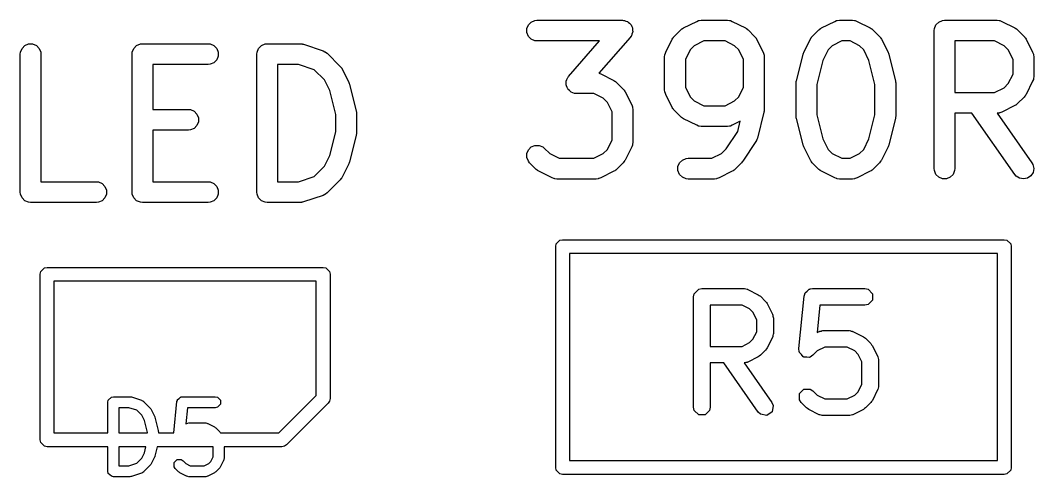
# Model space of a CAD drawing. Extents: x 4.54 to 6.67, y -4.68 to -3.32.
# Drawn here: x 4.5433 to 4.8324, y -4.1341 to -4.0039 of the extents above; entities that cross this region are included whole.
import ezdxf

# ---------------------------------------------------------------- set-up
doc = ezdxf.new("R2010")
doc.units = 0
doc.header["$MEASUREMENT"] = 0
doc.layers.add('BLACK', color=7, linetype='CONTINUOUS')

msp = doc.modelspace()

# ---------------------------------------------------------------- linework, layer by layer
at = {"layer": 'BLACK', "linetype": 'CONTINUOUS'}
for p, q in [((4.68782, -4.00631), (4.68826, -4.00524)), ((4.68782, -4.00746), (4.68782, -4.00631)), ((4.68826, -4.00524), (4.68908, -4.00443)), ((4.68908, -4.00443), (4.69014, -4.00399)), ((4.69014, -4.00399), (4.69072, -4.00393)), ((4.69072, -4.00393), (4.71509, -4.00393)), ((4.71509, -4.00393), (4.7154, -4.00396)), ((4.7154, -4.00396), (4.71547, -4.00395)), ((4.71547, -4.00395), (4.71553, -4.00397)), ((4.71553, -4.00397), (4.71567, -4.00399)), ((4.71567, -4.00399), (4.71611, -4.00417)), ((4.71611, -4.00417), (4.71657, -4.00432)), ((4.71657, -4.00432), (4.71664, -4.00439)), ((4.71664, -4.00439), (4.71673, -4.00443)), ((4.71673, -4.00443), (4.71707, -4.00477)), ((4.71707, -4.00477), (4.71743, -4.00508)), ((4.71743, -4.00508), (4.71748, -4.00517)), ((4.71748, -4.00517), (4.71755, -4.00524)), ((4.71755, -4.00524), (4.71773, -4.00569)), ((4.71773, -4.00569), (4.71794, -4.00612)), ((4.71794, -4.00612), (4.71795, -4.00621)), ((4.71795, -4.00621), (4.71799, -4.00631)), ((4.71799, -4.00631), (4.71799, -4.00679)), ((4.73203, -4.00642), (4.73212, -4.00637)), ((4.73212, -4.00637), (4.7322, -4.0063)), ((4.7322, -4.0063), (4.73227, -4.00627)), ((4.73227, -4.00627), (4.73252, -4.00612)), ((4.73252, -4.00612), (4.73627, -4.00424)), ((4.73627, -4.00424), (4.73681, -4.00403)), ((4.73681, -4.00403), (4.73691, -4.00403)), ((4.73691, -4.00403), (4.73701, -4.00399)), ((4.73701, -4.00399), (4.73759, -4.00393)), ((4.73759, -4.00393), (4.74509, -4.00393)), ((4.74509, -4.00393), (4.74566, -4.00399)), ((4.74566, -4.00399), (4.74576, -4.00403)), ((4.74576, -4.00403), (4.74587, -4.00403)), ((4.74587, -4.00403), (4.74641, -4.00424)), ((4.74641, -4.00424), (4.75016, -4.00612)), ((4.75016, -4.00612), (4.75041, -4.00627)), ((4.75041, -4.00627), (4.75048, -4.0063)), ((4.75048, -4.0063), (4.75056, -4.00637)), ((4.75056, -4.00637), (4.75065, -4.00642)), ((4.7714, -4.00642), (4.77149, -4.00637)), ((4.77149, -4.00637), (4.77157, -4.0063)), ((4.77157, -4.0063), (4.77164, -4.00627)), ((4.77164, -4.00627), (4.77189, -4.00612)), ((4.77189, -4.00612), (4.77564, -4.00424)), ((4.77564, -4.00424), (4.77618, -4.00403)), ((4.77618, -4.00403), (4.77629, -4.00403)), ((4.77629, -4.00403), (4.77638, -4.00399)), ((4.77638, -4.00399), (4.77696, -4.00393)), ((4.77696, -4.00393), (4.78071, -4.00393)), ((4.78071, -4.00393), (4.78128, -4.00399)), ((4.78128, -4.00399), (4.78138, -4.00403)), ((4.78138, -4.00403), (4.78149, -4.00403)), ((4.78149, -4.00403), (4.78203, -4.00424)), ((4.78203, -4.00424), (4.78578, -4.00612)), ((4.78578, -4.00612), (4.78603, -4.00627)), ((4.78603, -4.00627), (4.7861, -4.0063)), ((4.7861, -4.0063), (4.78618, -4.00637)), ((4.78618, -4.00637), (4.78627, -4.00642)), ((4.804, -4.00688), (4.80406, -4.00631)), ((4.80406, -4.00631), (4.8045, -4.00524)), ((4.8045, -4.00524), (4.80531, -4.00443)), ((4.80531, -4.00443), (4.80638, -4.00399)), ((4.80638, -4.00399), (4.80696, -4.00393)), ((4.80696, -4.00393), (4.82195, -4.00393)), ((4.82195, -4.00393), (4.82253, -4.00399)), ((4.82253, -4.00399), (4.82263, -4.00403)), ((4.82263, -4.00403), (4.82273, -4.00403)), ((4.82273, -4.00403), (4.82327, -4.00424)), ((4.82327, -4.00424), (4.82702, -4.00612)), ((4.82702, -4.00612), (4.82727, -4.00627)), ((4.82727, -4.00627), (4.82734, -4.0063)), ((4.82734, -4.0063), (4.82742, -4.00637)), ((4.82742, -4.00637), (4.82751, -4.00642)), ((4.68826, -4.00852), (4.68782, -4.00746)), ((4.68908, -4.00934), (4.68826, -4.00852)), ((4.71731, -4.00883), (4.70838, -4.01904)), ((4.71749, -4.00858), (4.71731, -4.00883)), ((4.71755, -4.00852), (4.71749, -4.00858)), ((4.71757, -4.00847), (4.71755, -4.00852)), ((4.71765, -4.00836), (4.71757, -4.00847)), ((4.7178, -4.0079), (4.71765, -4.00836)), ((4.71799, -4.00746), (4.7178, -4.0079)), ((4.71799, -4.00679), (4.71802, -4.00726)), ((4.71802, -4.00726), (4.71799, -4.00736)), ((4.71799, -4.00736), (4.71799, -4.00746)), ((4.72932, -4.00931), (4.72948, -4.00906)), ((4.72948, -4.00906), (4.72951, -4.00899)), ((4.72951, -4.00899), (4.72958, -4.00891)), ((4.72958, -4.00891), (4.72963, -4.00882)), ((4.72963, -4.00882), (4.72969, -4.00877)), ((4.72969, -4.00877), (4.72988, -4.00854)), ((4.72988, -4.00854), (4.73175, -4.00667)), ((4.73175, -4.00667), (4.73198, -4.00648)), ((4.73198, -4.00648), (4.73203, -4.00642)), ((4.75065, -4.00642), (4.7507, -4.00648)), ((4.7507, -4.00648), (4.75093, -4.00667)), ((4.75093, -4.00667), (4.7528, -4.00854)), ((4.7528, -4.00854), (4.75299, -4.00877)), ((4.75299, -4.00877), (4.75305, -4.00882)), ((4.75305, -4.00882), (4.7531, -4.00891)), ((4.7531, -4.00891), (4.75317, -4.00899)), ((4.75317, -4.00899), (4.7532, -4.00906)), ((4.7532, -4.00906), (4.75335, -4.00931)), ((4.76869, -4.00931), (4.76885, -4.00906)), ((4.76885, -4.00906), (4.76888, -4.00899)), ((4.76888, -4.00899), (4.76895, -4.00891)), ((4.76895, -4.00891), (4.769, -4.00882)), ((4.769, -4.00882), (4.76906, -4.00877)), ((4.76906, -4.00877), (4.76925, -4.00854)), ((4.76925, -4.00854), (4.77112, -4.00667)), ((4.77112, -4.00667), (4.77135, -4.00648)), ((4.77135, -4.00648), (4.7714, -4.00642)), ((4.78627, -4.00642), (4.78632, -4.00648)), ((4.78632, -4.00648), (4.78655, -4.00667)), ((4.78655, -4.00667), (4.78842, -4.00854)), ((4.78842, -4.00854), (4.78861, -4.00877)), ((4.78861, -4.00877), (4.78867, -4.00882)), ((4.78867, -4.00882), (4.78872, -4.00891)), ((4.78872, -4.00891), (4.78879, -4.00899)), ((4.78879, -4.00899), (4.78882, -4.00906)), ((4.78882, -4.00906), (4.78897, -4.00931)), ((4.804, -4.04625), (4.804, -4.00688)), ((4.82751, -4.00642), (4.82756, -4.00648)), ((4.82756, -4.00648), (4.82779, -4.00667)), ((4.82779, -4.00667), (4.82967, -4.00854)), ((4.82967, -4.00854), (4.82985, -4.00877)), ((4.82985, -4.00877), (4.82991, -4.00882)), ((4.82991, -4.00882), (4.82997, -4.00891)), ((4.82997, -4.00891), (4.83003, -4.00899)), ((4.83003, -4.00899), (4.83006, -4.00906)), ((4.83006, -4.00906), (4.83022, -4.00931)), ((4.5434, -4.013), (4.54384, -4.01194)), ((4.54384, -4.01194), (4.54466, -4.01112)), ((4.54466, -4.01112), (4.54572, -4.01068)), ((4.54572, -4.01068), (4.54687, -4.01068)), ((4.54687, -4.01068), (4.54794, -4.01112)), ((4.54794, -4.01112), (4.54875, -4.01194)), ((4.54875, -4.01194), (4.54919, -4.013)), ((4.57527, -4.013), (4.57571, -4.01194)), ((4.57571, -4.01194), (4.57653, -4.01112)), ((4.57653, -4.01112), (4.57759, -4.01068)), ((4.57759, -4.01068), (4.57817, -4.01062)), ((4.57817, -4.01062), (4.59692, -4.01062)), ((4.59692, -4.01062), (4.59749, -4.01068)), ((4.59749, -4.01068), (4.59856, -4.01112)), ((4.59856, -4.01112), (4.59937, -4.01194)), ((4.59937, -4.01194), (4.59981, -4.013)), ((4.61089, -4.013), (4.61133, -4.01194)), ((4.61133, -4.01194), (4.61215, -4.01112)), ((4.61215, -4.01112), (4.61321, -4.01068)), ((4.61321, -4.01068), (4.61379, -4.01062)), ((4.61379, -4.01062), (4.62316, -4.01062)), ((4.62316, -4.01062), (4.62345, -4.01065)), ((4.62345, -4.01065), (4.62353, -4.01065)), ((4.62353, -4.01065), (4.62363, -4.01067)), ((4.62363, -4.01067), (4.62374, -4.01068)), ((4.62374, -4.01068), (4.62381, -4.01071)), ((4.62381, -4.01071), (4.6241, -4.01077)), ((4.6241, -4.01077), (4.62972, -4.01265)), ((4.69014, -4.00978), (4.68908, -4.00934)), ((4.69072, -4.00984), (4.69014, -4.00978)), ((4.70858, -4.00984), (4.69072, -4.00984)), ((4.69975, -4.01994), (4.70858, -4.00984)), ((4.72745, -4.01306), (4.72932, -4.00931)), ((4.73559, -4.01118), (4.73439, -4.01238)), ((4.73829, -4.00984), (4.73559, -4.01118)), ((4.74439, -4.00984), (4.73829, -4.00984)), ((4.74709, -4.01118), (4.74439, -4.00984)), ((4.74829, -4.01238), (4.74709, -4.01118)), ((4.75335, -4.00931), (4.75523, -4.01306)), ((4.76682, -4.01306), (4.76869, -4.00931)), ((4.77496, -4.01118), (4.77376, -4.01238)), ((4.77766, -4.00984), (4.77496, -4.01118)), ((4.78001, -4.00984), (4.77766, -4.00984)), ((4.78271, -4.01118), (4.78001, -4.00984)), ((4.78391, -4.01238), (4.78271, -4.01118)), ((4.78897, -4.00931), (4.79085, -4.01306)), ((4.82126, -4.00984), (4.80991, -4.00984)), ((4.80991, -4.00984), (4.80991, -4.02455)), ((4.82395, -4.01118), (4.82126, -4.00984)), ((4.82515, -4.01238), (4.82395, -4.01118)), ((4.83022, -4.00931), (4.83209, -4.01306)), ((4.54334, -4.01358), (4.5434, -4.013)), ((4.54334, -4.05295), (4.54334, -4.01358)), ((4.54919, -4.013), (4.54925, -4.01358)), ((4.54925, -4.01358), (4.54925, -4.04999)), ((4.57522, -4.01358), (4.57527, -4.013)), ((4.57522, -4.05295), (4.57522, -4.01358)), ((4.59981, -4.01415), (4.59937, -4.01522)), ((4.59981, -4.013), (4.59981, -4.01415)), ((4.61084, -4.01358), (4.61089, -4.013)), ((4.61084, -4.05295), (4.61084, -4.01358)), ((4.62972, -4.01265), (4.63025, -4.01289)), ((4.63025, -4.01289), (4.63033, -4.01295)), ((4.63033, -4.01295), (4.63043, -4.013)), ((4.63043, -4.013), (4.63087, -4.01336)), ((4.63087, -4.01336), (4.63462, -4.01711)), ((4.72714, -4.01438), (4.72719, -4.01381)), ((4.72714, -4.02376), (4.72714, -4.01438)), ((4.72719, -4.01381), (4.72723, -4.01371)), ((4.72723, -4.01371), (4.72724, -4.0136)), ((4.72724, -4.0136), (4.72745, -4.01306)), ((4.73439, -4.01238), (4.73304, -4.01508)), ((4.74963, -4.01508), (4.74829, -4.01238)), ((4.75523, -4.01306), (4.75544, -4.0136)), ((4.75544, -4.0136), (4.75544, -4.01371)), ((4.75544, -4.01371), (4.75548, -4.01381)), ((4.75548, -4.01381), (4.75554, -4.01438)), ((4.75554, -4.01438), (4.75554, -4.02938)), ((4.76472, -4.02116), (4.7666, -4.01367)), ((4.7666, -4.01367), (4.76661, -4.01362)), ((4.76661, -4.0136), (4.7667, -4.01336)), ((4.76661, -4.01362), (4.76661, -4.0136)), ((4.7667, -4.01336), (4.76679, -4.01312)), ((4.76679, -4.01312), (4.7668, -4.0131)), ((4.7668, -4.0131), (4.76682, -4.01306)), ((4.77376, -4.01238), (4.77225, -4.01541)), ((4.78542, -4.01541), (4.78391, -4.01238)), ((4.79085, -4.01306), (4.79086, -4.0131)), ((4.79086, -4.0131), (4.79088, -4.01312)), ((4.79088, -4.01312), (4.79096, -4.01336)), ((4.79096, -4.01336), (4.79106, -4.0136)), ((4.79106, -4.0136), (4.79106, -4.01362)), ((4.79106, -4.01362), (4.79107, -4.01367)), ((4.79107, -4.01367), (4.79295, -4.02116)), ((4.8265, -4.01508), (4.82515, -4.01238)), ((4.83209, -4.01306), (4.8323, -4.0136)), ((4.8323, -4.0136), (4.83231, -4.01371)), ((4.83231, -4.01371), (4.83235, -4.01381)), ((4.83235, -4.01381), (4.83241, -4.01438)), ((4.83241, -4.01438), (4.83241, -4.02001)), ((4.59692, -4.01653), (4.58112, -4.01653)), ((4.58112, -4.01653), (4.58112, -4.02937)), ((4.59749, -4.01647), (4.59692, -4.01653)), ((4.59856, -4.01603), (4.59749, -4.01647)), ((4.59937, -4.01522), (4.59856, -4.01603)), ((4.62268, -4.01653), (4.61674, -4.01653)), ((4.61674, -4.01653), (4.61674, -4.04999)), ((4.62719, -4.01803), (4.62268, -4.01653)), ((4.63462, -4.01711), (4.63481, -4.01734)), ((4.63481, -4.01734), (4.63487, -4.01739)), ((4.63487, -4.01739), (4.63493, -4.01748)), ((4.63493, -4.01748), (4.63499, -4.01756)), ((4.63499, -4.01756), (4.63502, -4.01763)), ((4.63502, -4.01763), (4.63518, -4.01788)), ((4.63518, -4.01788), (4.63705, -4.02163)), ((4.73304, -4.01508), (4.73304, -4.02306)), ((4.74963, -4.02306), (4.74963, -4.01508)), ((4.77225, -4.01541), (4.77054, -4.02224)), ((4.78713, -4.02224), (4.78542, -4.01541)), ((4.8265, -4.01931), (4.8265, -4.01508)), ((4.63011, -4.02095), (4.62719, -4.01803)), ((4.69926, -4.02086), (4.69941, -4.02041)), ((4.69941, -4.02041), (4.69949, -4.02029)), ((4.69949, -4.02029), (4.69951, -4.02024)), ((4.69951, -4.02024), (4.69957, -4.02019)), ((4.69957, -4.02019), (4.69975, -4.01994)), ((4.70838, -4.01904), (4.70891, -4.01924)), ((4.70891, -4.01924), (4.71266, -4.02111)), ((4.82515, -4.02201), (4.8265, -4.01931)), ((4.8323, -4.02079), (4.83209, -4.02133)), ((4.83231, -4.02068), (4.8323, -4.02079)), ((4.83235, -4.02058), (4.83231, -4.02068)), ((4.83241, -4.02001), (4.83235, -4.02058)), ((4.63163, -4.02398), (4.63011, -4.02095)), ((4.63705, -4.02163), (4.63707, -4.02167)), ((4.63707, -4.02167), (4.63708, -4.02169)), ((4.63708, -4.02169), (4.63717, -4.02193)), ((4.63717, -4.02193), (4.63726, -4.02217)), ((4.63726, -4.02217), (4.63726, -4.02219)), ((4.63726, -4.02219), (4.63728, -4.02223)), ((4.63728, -4.02223), (4.63915, -4.02973)), ((4.69904, -4.0215), (4.69907, -4.0214)), ((4.69907, -4.02198), (4.69904, -4.0215)), ((4.69907, -4.0213), (4.69926, -4.02086)), ((4.69907, -4.0214), (4.69907, -4.0213)), ((4.69907, -4.02246), (4.69907, -4.02198)), ((4.69911, -4.02255), (4.69907, -4.02246)), ((4.69912, -4.02265), (4.69911, -4.02255)), ((4.69933, -4.02308), (4.69912, -4.02265)), ((4.69951, -4.02352), (4.69933, -4.02308)), ((4.69958, -4.02359), (4.69951, -4.02352)), ((4.69963, -4.02368), (4.69958, -4.02359)), ((4.69999, -4.024), (4.69963, -4.02368)), ((4.71266, -4.02111), (4.71291, -4.02127)), ((4.71291, -4.02127), (4.71298, -4.0213)), ((4.71298, -4.0213), (4.71306, -4.02137)), ((4.71306, -4.02137), (4.71315, -4.02142)), ((4.71315, -4.02142), (4.7132, -4.02148)), ((4.7132, -4.02148), (4.71343, -4.02167)), ((4.71343, -4.02167), (4.7153, -4.02354)), ((4.7153, -4.02354), (4.71549, -4.02377)), ((4.73304, -4.02306), (4.73439, -4.02576)), ((4.74829, -4.02576), (4.74963, -4.02306)), ((4.76463, -4.02188), (4.76464, -4.02178)), ((4.76463, -4.03125), (4.76463, -4.02188)), ((4.76464, -4.02174), (4.76467, -4.02152)), ((4.76464, -4.02178), (4.76464, -4.02174)), ((4.76467, -4.02152), (4.76469, -4.0213)), ((4.76469, -4.0213), (4.76471, -4.02126)), ((4.76471, -4.02126), (4.76472, -4.02116)), ((4.77054, -4.02224), (4.77054, -4.03089)), ((4.78713, -4.03089), (4.78713, -4.02224)), ((4.79295, -4.02116), (4.79296, -4.02126)), ((4.79296, -4.02126), (4.79298, -4.0213)), ((4.79298, -4.0213), (4.793, -4.02152)), ((4.793, -4.02152), (4.79303, -4.02174)), ((4.79303, -4.02174), (4.79303, -4.02178)), ((4.79303, -4.02178), (4.79304, -4.02188)), ((4.79304, -4.02188), (4.79304, -4.03125)), ((4.82126, -4.02455), (4.82395, -4.0232)), ((4.82395, -4.0232), (4.82515, -4.02201)), ((4.83209, -4.02133), (4.83022, -4.02508)), ((4.63333, -4.03081), (4.63163, -4.02398)), ((4.70033, -4.02434), (4.69999, -4.024)), ((4.70042, -4.02437), (4.70033, -4.02434)), ((4.7005, -4.02444), (4.70042, -4.02437)), ((4.70095, -4.02459), (4.7005, -4.02444)), ((4.70139, -4.02478), (4.70095, -4.02459)), ((4.70153, -4.02479), (4.70139, -4.02478)), ((4.70159, -4.02481), (4.70153, -4.02479)), ((4.70166, -4.0248), (4.70159, -4.02481)), ((4.70197, -4.02483), (4.70166, -4.0248)), ((4.7069, -4.02483), (4.70197, -4.02483)), ((4.70959, -4.02618), (4.7069, -4.02483)), ((4.71079, -4.02738), (4.70959, -4.02618)), ((4.71549, -4.02377), (4.71555, -4.02382)), ((4.71555, -4.02382), (4.71561, -4.02391)), ((4.71561, -4.02391), (4.71567, -4.02399)), ((4.71567, -4.02399), (4.7157, -4.02406)), ((4.7157, -4.02406), (4.71586, -4.02431)), ((4.71586, -4.02431), (4.71773, -4.02806)), ((4.72719, -4.02433), (4.72714, -4.02376)), ((4.72723, -4.02443), (4.72719, -4.02433)), ((4.72724, -4.02454), (4.72723, -4.02443)), ((4.72745, -4.02508), (4.72724, -4.02454)), ((4.72932, -4.02883), (4.72745, -4.02508)), ((4.73439, -4.02576), (4.73559, -4.02695)), ((4.74709, -4.02695), (4.74829, -4.02576)), ((4.80991, -4.02455), (4.82126, -4.02455)), ((4.82967, -4.02584), (4.82779, -4.02772)), ((4.82985, -4.02562), (4.82967, -4.02584)), ((4.82991, -4.02557), (4.82985, -4.02562)), ((4.82997, -4.02548), (4.82991, -4.02557)), ((4.83003, -4.0254), (4.82997, -4.02548)), ((4.83006, -4.02532), (4.83003, -4.0254)), ((4.83022, -4.02508), (4.83006, -4.02532)), ((4.58112, -4.02937), (4.59129, -4.02937)), ((4.59129, -4.02937), (4.59187, -4.02943)), ((4.59187, -4.02943), (4.59293, -4.02987)), ((4.71214, -4.03008), (4.71079, -4.02738)), ((4.71773, -4.02806), (4.71794, -4.0286)), ((4.71794, -4.0286), (4.71795, -4.02871)), ((4.71795, -4.02871), (4.71799, -4.0288)), ((4.71799, -4.0288), (4.71804, -4.02938)), ((4.71804, -4.02938), (4.71804, -4.03875)), ((4.72948, -4.02907), (4.72932, -4.02883)), ((4.72951, -4.02915), (4.72948, -4.02907)), ((4.72958, -4.02923), (4.72951, -4.02915)), ((4.72963, -4.02932), (4.72958, -4.02923)), ((4.72969, -4.02937), (4.72963, -4.02932)), ((4.72988, -4.02959), (4.72969, -4.02937)), ((4.73559, -4.02695), (4.73829, -4.0283)), ((4.73829, -4.0283), (4.74439, -4.0283)), ((4.74439, -4.0283), (4.74709, -4.02695)), ((4.75554, -4.02938), (4.75553, -4.02948)), ((4.75553, -4.02948), (4.75554, -4.02952)), ((4.82702, -4.02827), (4.82327, -4.03015)), ((4.82727, -4.02812), (4.82702, -4.02827)), ((4.82734, -4.02809), (4.82727, -4.02812)), ((4.82742, -4.02802), (4.82734, -4.02809)), ((4.82751, -4.02796), (4.82742, -4.02802)), ((4.82756, -4.0279), (4.82751, -4.02796)), ((4.82779, -4.02772), (4.82756, -4.0279)), ((4.59293, -4.02987), (4.59375, -4.03068)), ((4.59375, -4.03068), (4.59419, -4.03175)), ((4.59419, -4.03175), (4.59419, -4.0329)), ((4.63333, -4.03571), (4.63333, -4.03081)), ((4.63915, -4.02973), (4.63917, -4.02983)), ((4.63917, -4.02983), (4.63918, -4.02987)), ((4.63918, -4.02987), (4.6392, -4.03009)), ((4.6392, -4.03009), (4.63924, -4.0303)), ((4.63924, -4.0303), (4.63923, -4.03035)), ((4.63923, -4.03035), (4.63924, -4.03045)), ((4.63924, -4.03045), (4.63924, -4.03607)), ((4.71214, -4.03806), (4.71214, -4.03008)), ((4.73175, -4.03147), (4.72988, -4.02959)), ((4.73198, -4.03165), (4.73175, -4.03147)), ((4.73203, -4.03171), (4.73198, -4.03165)), ((4.73212, -4.03177), (4.73203, -4.03171)), ((4.7322, -4.03183), (4.73212, -4.03177)), ((4.73227, -4.03186), (4.7322, -4.03183)), ((4.73252, -4.03202), (4.73227, -4.03186)), ((4.73627, -4.0339), (4.73252, -4.03202)), ((4.75545, -4.0301), (4.75358, -4.03759)), ((4.75547, -4.03), (4.75545, -4.0301)), ((4.75548, -4.02996), (4.75547, -4.03)), ((4.7555, -4.02974), (4.75548, -4.02996)), ((4.75554, -4.02952), (4.7555, -4.02974)), ((4.76464, -4.03136), (4.76463, -4.03125)), ((4.76464, -4.0314), (4.76464, -4.03136)), ((4.76467, -4.03161), (4.76464, -4.0314)), ((4.76469, -4.03183), (4.76467, -4.03161)), ((4.76471, -4.03187), (4.76469, -4.03183)), ((4.76472, -4.03197), (4.76471, -4.03187)), ((4.7666, -4.03947), (4.76472, -4.03197)), ((4.77054, -4.03089), (4.77225, -4.03772)), ((4.78542, -4.03772), (4.78713, -4.03089)), ((4.79295, -4.03197), (4.79107, -4.03947)), ((4.79296, -4.03187), (4.79295, -4.03197)), ((4.79298, -4.03183), (4.79296, -4.03187)), ((4.793, -4.03161), (4.79298, -4.03183)), ((4.79303, -4.0314), (4.793, -4.03161)), ((4.79304, -4.03125), (4.79303, -4.03136)), ((4.79303, -4.03136), (4.79303, -4.0314)), ((4.81479, -4.03046), (4.80991, -4.03046)), ((4.80991, -4.03046), (4.80991, -4.04625)), ((4.82703, -4.04795), (4.81479, -4.03046)), ((4.82253, -4.0304), (4.822, -4.03045)), ((4.822, -4.03045), (4.83187, -4.04456)), ((4.82263, -4.03036), (4.82253, -4.0304)), ((4.82273, -4.03035), (4.82263, -4.03036)), ((4.82327, -4.03015), (4.82273, -4.03035)), ((4.59129, -4.03528), (4.58112, -4.03528)), ((4.58112, -4.03528), (4.58112, -4.04999)), ((4.59187, -4.03522), (4.59129, -4.03528)), ((4.59293, -4.03478), (4.59187, -4.03522)), ((4.59375, -4.03396), (4.59293, -4.03478)), ((4.59419, -4.0329), (4.59375, -4.03396)), ((4.73681, -4.0341), (4.73627, -4.0339)), ((4.73691, -4.03411), (4.73681, -4.0341)), ((4.73701, -4.03415), (4.73691, -4.03411)), ((4.73759, -4.03421), (4.73701, -4.03415)), ((4.74509, -4.03421), (4.73759, -4.03421)), ((4.74566, -4.03415), (4.74509, -4.03421)), ((4.74576, -4.03411), (4.74566, -4.03415)), ((4.74587, -4.0341), (4.74576, -4.03411)), ((4.74641, -4.0339), (4.74587, -4.0341)), ((4.7487, -4.03275), (4.74641, -4.0339)), ((4.74797, -4.03567), (4.7487, -4.03275)), ((4.63163, -4.04254), (4.63333, -4.03571)), ((4.63915, -4.03679), (4.63728, -4.04429)), ((4.63917, -4.03669), (4.63915, -4.03679)), ((4.63918, -4.03665), (4.63917, -4.03669)), ((4.6392, -4.03643), (4.63918, -4.03665)), ((4.63924, -4.03622), (4.6392, -4.03643)), ((4.63924, -4.03607), (4.63923, -4.03617)), ((4.63923, -4.03617), (4.63924, -4.03622)), ((4.71079, -4.04075), (4.71214, -4.03806)), ((4.74467, -4.04062), (4.74797, -4.03567)), ((4.75338, -4.03814), (4.75334, -4.0382)), ((4.75341, -4.03807), (4.75338, -4.03814)), ((4.75344, -4.03801), (4.75341, -4.03807)), ((4.75346, -4.03793), (4.75344, -4.03801)), ((4.75358, -4.03759), (4.75346, -4.03793)), ((4.77225, -4.03772), (4.77376, -4.04075)), ((4.78391, -4.04075), (4.78542, -4.03772)), ((4.68782, -4.04193), (4.68826, -4.04086)), ((4.68826, -4.04086), (4.68908, -4.04005)), ((4.68908, -4.04005), (4.69014, -4.03961)), ((4.69014, -4.03961), (4.6913, -4.03961)), ((4.6913, -4.03961), (4.69236, -4.04005)), ((4.69236, -4.04005), (4.69281, -4.04042)), ((4.69281, -4.04042), (4.69434, -4.04195)), ((4.70959, -4.04195), (4.71079, -4.04075)), ((4.71773, -4.04007), (4.71586, -4.04382)), ((4.71794, -4.03953), (4.71773, -4.04007)), ((4.71795, -4.03943), (4.71794, -4.03953)), ((4.71799, -4.03933), (4.71795, -4.03943)), ((4.71804, -4.03875), (4.71799, -4.03933)), ((4.74334, -4.04195), (4.74467, -4.04062)), ((4.75317, -4.03852), (4.74942, -4.04414)), ((4.75334, -4.0382), (4.75317, -4.03852)), ((4.76661, -4.03951), (4.7666, -4.03947)), ((4.76661, -4.03953), (4.76661, -4.03951)), ((4.7667, -4.03977), (4.76661, -4.03953)), ((4.76679, -4.04001), (4.7667, -4.03977)), ((4.7668, -4.04003), (4.76679, -4.04001)), ((4.76682, -4.04007), (4.7668, -4.04003)), ((4.76869, -4.04382), (4.76682, -4.04007)), ((4.77376, -4.04075), (4.77496, -4.04195)), ((4.78271, -4.04195), (4.78391, -4.04075)), ((4.79085, -4.04007), (4.78897, -4.04382)), ((4.79086, -4.04003), (4.79085, -4.04007)), ((4.79088, -4.04001), (4.79086, -4.04003)), ((4.79096, -4.03977), (4.79088, -4.04001)), ((4.79106, -4.03953), (4.79096, -4.03977)), ((4.79107, -4.03947), (4.79106, -4.03951)), ((4.79106, -4.03951), (4.79106, -4.03953)), ((4.63011, -4.04557), (4.63163, -4.04254)), ((4.68782, -4.04308), (4.68782, -4.04193)), ((4.68826, -4.04414), (4.68782, -4.04308)), ((4.69434, -4.04195), (4.69704, -4.0433)), ((4.69704, -4.0433), (4.7069, -4.0433)), ((4.7069, -4.0433), (4.70959, -4.04195)), ((4.71586, -4.04382), (4.7157, -4.04407)), ((4.73138, -4.04461), (4.7322, -4.0438)), ((4.7322, -4.0438), (4.73326, -4.04336)), ((4.73326, -4.04336), (4.73384, -4.0433)), ((4.73384, -4.0433), (4.74064, -4.0433)), ((4.74064, -4.0433), (4.74334, -4.04195)), ((4.76885, -4.04407), (4.76869, -4.04382)), ((4.77496, -4.04195), (4.77766, -4.0433)), ((4.77766, -4.0433), (4.78001, -4.0433)), ((4.78001, -4.0433), (4.78271, -4.04195)), ((4.78897, -4.04382), (4.78882, -4.04407)), ((4.62719, -4.04849), (4.63011, -4.04557)), ((4.63705, -4.04489), (4.63518, -4.04864)), ((4.63707, -4.04485), (4.63705, -4.04489)), ((4.63708, -4.04483), (4.63707, -4.04485)), ((4.63717, -4.04459), (4.63708, -4.04483)), ((4.63726, -4.04435), (4.63717, -4.04459)), ((4.63728, -4.04429), (4.63726, -4.04433)), ((4.63726, -4.04433), (4.63726, -4.04435)), ((4.68863, -4.04459), (4.68826, -4.04414)), ((4.69051, -4.04647), (4.68863, -4.04459)), ((4.69073, -4.04665), (4.69051, -4.04647)), ((4.69078, -4.04671), (4.69073, -4.04665)), ((4.69087, -4.04677), (4.69078, -4.04671)), ((4.69095, -4.04683), (4.69087, -4.04677)), ((4.69103, -4.04686), (4.69095, -4.04683)), ((4.71298, -4.04683), (4.71291, -4.04686)), ((4.71306, -4.04677), (4.71298, -4.04683)), ((4.71315, -4.04671), (4.71306, -4.04677)), ((4.7132, -4.04665), (4.71315, -4.04671)), ((4.71343, -4.04647), (4.7132, -4.04665)), ((4.7153, -4.04459), (4.71343, -4.04647)), ((4.71549, -4.04436), (4.7153, -4.04459)), ((4.71555, -4.04431), (4.71549, -4.04436)), ((4.71561, -4.04422), (4.71555, -4.04431)), ((4.71567, -4.04414), (4.71561, -4.04422)), ((4.7157, -4.04407), (4.71567, -4.04414)), ((4.73094, -4.04568), (4.73138, -4.04461)), ((4.73094, -4.04683), (4.73094, -4.04568)), ((4.73138, -4.04789), (4.73094, -4.04683)), ((4.74673, -4.04683), (4.74666, -4.04686)), ((4.74681, -4.04677), (4.74673, -4.04683)), ((4.7469, -4.04671), (4.74681, -4.04677)), ((4.74695, -4.04665), (4.7469, -4.04671)), ((4.74718, -4.04647), (4.74695, -4.04665)), ((4.74905, -4.04459), (4.74718, -4.04647)), ((4.74924, -4.04436), (4.74905, -4.04459)), ((4.74905, -4.04459), (4.74905, -4.04459)), ((4.74905, -4.04459), (4.74905, -4.04459)), ((4.74942, -4.04414), (4.74924, -4.04436)), ((4.74942, -4.04414), (4.74942, -4.04414)), ((4.74942, -4.04414), (4.74942, -4.04414)), ((4.76888, -4.04414), (4.76885, -4.04407)), ((4.76895, -4.04422), (4.76888, -4.04414)), ((4.769, -4.04431), (4.76895, -4.04422)), ((4.76906, -4.04436), (4.769, -4.04431)), ((4.76925, -4.04459), (4.76906, -4.04436)), ((4.77112, -4.04647), (4.76925, -4.04459)), ((4.77135, -4.04665), (4.77112, -4.04647)), ((4.7714, -4.04671), (4.77135, -4.04665)), ((4.77149, -4.04677), (4.7714, -4.04671)), ((4.77157, -4.04683), (4.77149, -4.04677)), ((4.77164, -4.04686), (4.77157, -4.04683)), ((4.7861, -4.04683), (4.78603, -4.04686)), ((4.78618, -4.04677), (4.7861, -4.04683)), ((4.78627, -4.04671), (4.78618, -4.04677)), ((4.78632, -4.04665), (4.78627, -4.04671)), ((4.78655, -4.04647), (4.78632, -4.04665)), ((4.78842, -4.04459), (4.78655, -4.04647)), ((4.78861, -4.04436), (4.78842, -4.04459)), ((4.78867, -4.04431), (4.78861, -4.04436)), ((4.78872, -4.04422), (4.78867, -4.04431)), ((4.78879, -4.04414), (4.78872, -4.04422)), ((4.78882, -4.04407), (4.78879, -4.04414)), ((4.80406, -4.04683), (4.804, -4.04625)), ((4.8045, -4.04789), (4.80406, -4.04683)), ((4.80985, -4.04683), (4.80941, -4.04789)), ((4.80991, -4.04625), (4.80985, -4.04683)), ((4.83187, -4.04456), (4.83216, -4.04506)), ((4.83216, -4.04506), (4.8324, -4.04619)), ((4.8324, -4.04619), (4.8322, -4.04732)), ((4.62268, -4.04999), (4.62719, -4.04849)), ((4.63462, -4.04941), (4.63087, -4.05316)), ((4.63481, -4.04918), (4.63462, -4.04941)), ((4.63487, -4.04913), (4.63481, -4.04918)), ((4.63493, -4.04904), (4.63487, -4.04913)), ((4.63499, -4.04896), (4.63493, -4.04904)), ((4.63502, -4.04889), (4.63499, -4.04896)), ((4.63518, -4.04864), (4.63502, -4.04889)), ((4.69127, -4.04702), (4.69103, -4.04686)), ((4.69502, -4.04889), (4.69127, -4.04702)), ((4.69556, -4.0491), (4.69502, -4.04889)), ((4.69567, -4.04911), (4.69556, -4.0491)), ((4.69577, -4.04915), (4.69567, -4.04911)), ((4.69634, -4.04921), (4.69577, -4.04915)), ((4.70759, -4.04921), (4.69634, -4.04921)), ((4.70817, -4.04915), (4.70759, -4.04921)), ((4.70827, -4.04911), (4.70817, -4.04915)), ((4.70837, -4.0491), (4.70827, -4.04911)), ((4.70891, -4.04889), (4.70837, -4.0491)), ((4.71266, -4.04702), (4.70891, -4.04889)), ((4.71291, -4.04686), (4.71266, -4.04702)), ((4.7322, -4.04871), (4.73138, -4.04789)), ((4.73326, -4.04915), (4.7322, -4.04871)), ((4.73384, -4.04921), (4.73326, -4.04915)), ((4.74134, -4.04921), (4.73384, -4.04921)), ((4.74191, -4.04915), (4.74134, -4.04921)), ((4.74201, -4.04911), (4.74191, -4.04915)), ((4.74212, -4.0491), (4.74201, -4.04911)), ((4.74266, -4.04889), (4.74212, -4.0491)), ((4.74641, -4.04702), (4.74266, -4.04889)), ((4.74666, -4.04686), (4.74641, -4.04702)), ((4.77189, -4.04702), (4.77164, -4.04686)), ((4.77564, -4.04889), (4.77189, -4.04702)), ((4.77618, -4.0491), (4.77564, -4.04889)), ((4.77629, -4.04911), (4.77618, -4.0491)), ((4.77638, -4.04915), (4.77629, -4.04911)), ((4.77696, -4.04921), (4.77638, -4.04915)), ((4.78071, -4.04921), (4.77696, -4.04921)), ((4.78128, -4.04915), (4.78071, -4.04921)), ((4.78138, -4.04911), (4.78128, -4.04915)), ((4.78149, -4.0491), (4.78138, -4.04911)), ((4.78203, -4.04889), (4.78149, -4.0491)), ((4.78578, -4.04702), (4.78203, -4.04889)), ((4.78603, -4.04686), (4.78578, -4.04702)), ((4.80531, -4.04871), (4.8045, -4.04789)), ((4.80638, -4.04915), (4.80531, -4.04871)), ((4.80753, -4.04915), (4.80638, -4.04915)), ((4.8086, -4.04871), (4.80753, -4.04915)), ((4.80941, -4.04789), (4.8086, -4.04871)), ((4.82741, -4.04839), (4.82703, -4.04795)), ((4.82838, -4.049), (4.82741, -4.04839)), ((4.82952, -4.0492), (4.82838, -4.049)), ((4.83064, -4.04896), (4.82952, -4.0492)), ((4.83159, -4.04829), (4.83064, -4.04896)), ((4.8322, -4.04732), (4.83159, -4.04829)), ((4.54925, -4.04999), (4.56504, -4.04999)), ((4.56504, -4.04999), (4.56562, -4.05005)), ((4.56562, -4.05005), (4.56669, -4.05049)), ((4.56669, -4.05049), (4.5675, -4.05131)), ((4.5675, -4.05131), (4.56794, -4.05237)), ((4.56794, -4.05237), (4.56794, -4.05352)), ((4.58112, -4.04999), (4.59692, -4.04999)), ((4.59692, -4.04999), (4.59749, -4.05005)), ((4.59749, -4.05005), (4.59856, -4.05049)), ((4.59856, -4.05049), (4.59937, -4.05131)), ((4.59937, -4.05131), (4.59981, -4.05237)), ((4.59981, -4.05237), (4.59981, -4.05352)), ((4.61674, -4.04999), (4.62268, -4.04999)), ((4.5434, -4.05352), (4.54334, -4.05295)), ((4.54384, -4.05459), (4.5434, -4.05352)), ((4.54466, -4.0554), (4.54384, -4.05459)), ((4.54572, -4.05584), (4.54466, -4.0554)), ((4.56669, -4.0554), (4.56562, -4.05584)), ((4.5675, -4.05459), (4.56669, -4.0554)), ((4.56794, -4.05352), (4.5675, -4.05459)), ((4.57527, -4.05352), (4.57522, -4.05295)), ((4.57571, -4.05459), (4.57527, -4.05352)), ((4.57653, -4.0554), (4.57571, -4.05459)), ((4.57759, -4.05584), (4.57653, -4.0554)), ((4.59856, -4.0554), (4.59749, -4.05584)), ((4.59937, -4.05459), (4.59856, -4.0554)), ((4.59981, -4.05352), (4.59937, -4.05459)), ((4.61089, -4.05352), (4.61084, -4.05295)), ((4.61133, -4.05459), (4.61089, -4.05352)), ((4.61215, -4.0554), (4.61133, -4.05459)), ((4.61321, -4.05584), (4.61215, -4.0554)), ((4.62972, -4.05387), (4.6241, -4.05575)), ((4.63025, -4.05364), (4.62972, -4.05387)), ((4.63033, -4.05357), (4.63025, -4.05364)), ((4.63043, -4.05353), (4.63033, -4.05357)), ((4.63087, -4.05316), (4.63043, -4.05353)), ((4.5463, -4.0559), (4.54572, -4.05584)), ((4.56504, -4.0559), (4.5463, -4.0559)), ((4.56562, -4.05584), (4.56504, -4.0559)), ((4.57817, -4.0559), (4.57759, -4.05584)), ((4.59692, -4.0559), (4.57817, -4.0559)), ((4.59749, -4.05584), (4.59692, -4.0559)), ((4.61379, -4.0559), (4.61321, -4.05584)), ((4.62316, -4.0559), (4.61379, -4.0559)), ((4.62345, -4.05587), (4.62316, -4.0559)), ((4.62353, -4.05588), (4.62345, -4.05587)), ((4.62363, -4.05585), (4.62353, -4.05588)), ((4.62374, -4.05584), (4.62363, -4.05585)), ((4.62381, -4.05581), (4.62374, -4.05584)), ((4.6241, -4.05575), (4.62381, -4.05581)), ((4.69621, -4.06775), (4.69728, -4.06669)), ((4.69728, -4.06669), (4.69803, -4.06654)), ((4.69803, -4.06654), (4.82402, -4.06654)), ((4.82402, -4.06654), (4.82477, -4.06669)), ((4.82477, -4.06669), (4.82583, -4.06775)), ((4.69606, -4.0685), (4.69621, -4.06775)), ((4.69606, -4.1315), (4.69606, -4.0685)), ((4.82583, -4.06775), (4.82598, -4.0685)), ((4.82598, -4.0685), (4.82598, -4.1315)), ((4.7, -4.07047), (4.7, -4.12953)), ((4.82205, -4.07047), (4.7, -4.07047)), ((4.82205, -4.12953), (4.82205, -4.07047)), ((4.54902, -4.07638), (4.54917, -4.07562)), ((4.54917, -4.07562), (4.55023, -4.07456)), ((4.55023, -4.07456), (4.55098, -4.07441)), ((4.55098, -4.07441), (4.62972, -4.07441)), ((4.62972, -4.07441), (4.63048, -4.07456)), ((4.63048, -4.07456), (4.63154, -4.07562)), ((4.63154, -4.07562), (4.63169, -4.07638)), ((4.54902, -4.12362), (4.54902, -4.07638)), ((4.55295, -4.07835), (4.55295, -4.12165)), ((4.62776, -4.07835), (4.55295, -4.07835)), ((4.62776, -4.111), (4.62776, -4.07835)), ((4.63169, -4.07638), (4.63169, -4.11181)), ((4.73559, -4.08192), (4.73687, -4.08065)), ((4.73687, -4.08065), (4.73778, -4.08047)), ((4.73778, -4.08047), (4.74978, -4.08047)), ((4.74978, -4.08047), (4.74989, -4.08049)), ((4.74989, -4.08049), (4.74994, -4.08047)), ((4.74994, -4.08047), (4.75031, -4.08057)), ((4.75031, -4.08057), (4.75068, -4.08065)), ((4.75068, -4.08065), (4.75072, -4.08068)), ((4.75072, -4.08068), (4.75083, -4.08072)), ((4.75083, -4.08072), (4.75383, -4.08222)), ((4.76719, -4.08171), (4.76781, -4.08121)), ((4.76781, -4.08121), (4.76837, -4.08065)), ((4.76837, -4.08065), (4.76853, -4.08061)), ((4.76853, -4.08061), (4.76859, -4.08057)), ((4.76859, -4.08057), (4.76871, -4.08058)), ((4.76871, -4.08058), (4.76927, -4.08047)), ((4.76927, -4.08047), (4.78427, -4.08047)), ((4.78427, -4.08047), (4.78517, -4.08065)), ((4.78517, -4.08065), (4.78645, -4.08192)), ((4.73541, -4.08283), (4.73559, -4.08192)), ((4.73541, -4.11433), (4.73541, -4.08283)), ((4.75383, -4.08222), (4.75413, -4.08245)), ((4.75413, -4.08245), (4.75444, -4.08266)), ((4.75444, -4.08266), (4.75594, -4.08416)), ((4.75594, -4.08416), (4.75616, -4.08447)), ((4.76542, -4.09759), (4.76692, -4.08259)), ((4.76692, -4.08259), (4.76709, -4.08204)), ((4.76709, -4.08192), (4.76714, -4.08187)), ((4.76709, -4.08204), (4.76709, -4.08192)), ((4.76714, -4.08187), (4.76719, -4.08171)), ((4.78645, -4.08373), (4.78517, -4.08501)), ((4.78645, -4.08192), (4.78645, -4.08373)), ((4.74922, -4.08519), (4.74014, -4.08519)), ((4.74014, -4.08519), (4.74014, -4.09696)), ((4.75138, -4.08627), (4.74922, -4.08519)), ((4.75233, -4.08723), (4.75138, -4.08627)), ((4.75341, -4.08939), (4.75233, -4.08723)), ((4.75616, -4.08447), (4.75639, -4.08477)), ((4.75639, -4.08477), (4.75789, -4.08777)), ((4.77141, -4.08519), (4.77063, -4.09301)), ((4.78427, -4.08519), (4.77141, -4.08519)), ((4.78517, -4.08501), (4.78427, -4.08519)), ((4.75341, -4.09277), (4.75341, -4.08939)), ((4.75789, -4.08777), (4.75792, -4.08789)), ((4.75792, -4.08789), (4.75796, -4.08792)), ((4.75796, -4.08792), (4.75803, -4.0883)), ((4.75803, -4.0883), (4.75813, -4.08866)), ((4.75813, -4.08866), (4.75811, -4.08871)), ((4.75811, -4.08871), (4.75814, -4.08883)), ((4.75814, -4.08883), (4.75814, -4.09333)), ((4.75233, -4.09493), (4.75341, -4.09277)), ((4.77063, -4.09301), (4.77122, -4.09271)), ((4.77122, -4.09271), (4.77133, -4.09268)), ((4.77133, -4.09268), (4.77137, -4.09265)), ((4.77137, -4.09265), (4.77174, -4.09257)), ((4.77174, -4.09257), (4.7721, -4.09247)), ((4.7721, -4.09247), (4.77216, -4.09249)), ((4.77216, -4.09249), (4.77227, -4.09247)), ((4.77227, -4.09247), (4.77977, -4.09247)), ((4.77977, -4.09247), (4.77989, -4.09249)), ((4.77989, -4.09249), (4.77994, -4.09247)), ((4.77994, -4.09247), (4.7803, -4.09257)), ((4.7803, -4.09257), (4.78068, -4.09265)), ((4.78068, -4.09265), (4.78071, -4.09268)), ((4.78071, -4.09268), (4.78083, -4.09271)), ((4.78083, -4.09271), (4.78383, -4.09421)), ((4.74922, -4.09696), (4.75138, -4.09589)), ((4.75138, -4.09589), (4.75233, -4.09493)), ((4.75789, -4.09438), (4.75639, -4.09738)), ((4.75792, -4.09427), (4.75789, -4.09438)), ((4.75796, -4.09423), (4.75792, -4.09427)), ((4.75803, -4.09386), (4.75796, -4.09423)), ((4.75813, -4.0935), (4.75803, -4.09386)), ((4.75814, -4.09333), (4.75811, -4.09344)), ((4.75811, -4.09344), (4.75813, -4.0935)), ((4.78383, -4.09421), (4.78413, -4.09445)), ((4.78413, -4.09445), (4.78444, -4.09466)), ((4.78444, -4.09466), (4.78594, -4.09616)), ((4.74014, -4.09696), (4.74922, -4.09696)), ((4.75594, -4.098), (4.75444, -4.0995)), ((4.75616, -4.09768), (4.75594, -4.098)), ((4.75639, -4.09738), (4.75616, -4.09768)), ((4.76551, -4.09851), (4.76542, -4.09759)), ((4.76559, -4.09861), (4.76551, -4.09851)), ((4.76559, -4.09873), (4.76559, -4.09861)), ((4.76615, -4.09929), (4.76559, -4.09873)), ((4.77067, -4.09827), (4.76944, -4.0995)), ((4.77283, -4.09719), (4.77067, -4.09827)), ((4.77921, -4.09719), (4.77283, -4.09719)), ((4.78137, -4.09827), (4.77921, -4.09719)), ((4.78233, -4.09923), (4.78137, -4.09827)), ((4.78594, -4.09616), (4.78615, -4.09647)), ((4.78615, -4.09647), (4.78638, -4.09677)), ((4.78638, -4.09677), (4.78788, -4.09977)), ((4.74405, -4.10169), (4.74014, -4.10169)), ((4.74014, -4.10169), (4.74014, -4.11433)), ((4.75384, -4.11568), (4.74405, -4.10169)), ((4.74989, -4.10167), (4.74981, -4.10168)), ((4.74981, -4.10168), (4.75771, -4.11297)), ((4.74994, -4.10168), (4.74989, -4.10167)), ((4.75031, -4.10158), (4.74994, -4.10168)), ((4.75068, -4.10151), (4.75031, -4.10158)), ((4.75072, -4.10147), (4.75068, -4.10151)), ((4.75083, -4.10144), (4.75072, -4.10147)), ((4.75383, -4.09994), (4.75083, -4.10144)), ((4.75413, -4.09971), (4.75383, -4.09994)), ((4.75444, -4.0995), (4.75413, -4.09971)), ((4.76666, -4.09991), (4.76615, -4.09929)), ((4.76678, -4.09992), (4.76666, -4.09991)), ((4.76687, -4.10001), (4.76678, -4.09992)), ((4.76766, -4.10001), (4.76687, -4.10001)), ((4.76846, -4.10009), (4.76766, -4.10001)), ((4.76855, -4.10001), (4.76846, -4.10009)), ((4.76868, -4.10001), (4.76855, -4.10001)), ((4.76944, -4.0995), (4.76868, -4.10001)), ((4.78341, -4.10138), (4.78233, -4.09923)), ((4.78341, -4.10777), (4.78341, -4.10138)), ((4.78788, -4.09977), (4.78791, -4.09988)), ((4.78791, -4.09988), (4.78795, -4.09992)), ((4.78795, -4.09992), (4.78803, -4.10029)), ((4.78803, -4.10029), (4.78813, -4.10066)), ((4.78813, -4.10066), (4.78811, -4.10071)), ((4.78811, -4.10071), (4.78813, -4.10083)), ((4.78813, -4.10083), (4.78813, -4.10833)), ((4.76559, -4.11042), (4.76687, -4.10914)), ((4.76559, -4.11223), (4.76559, -4.11042)), ((4.76687, -4.10914), (4.76868, -4.10914)), ((4.76868, -4.10914), (4.76944, -4.10966)), ((4.76944, -4.10966), (4.77067, -4.11088)), ((4.78137, -4.11088), (4.78233, -4.10993)), ((4.78233, -4.10993), (4.78341, -4.10777)), ((4.78788, -4.10938), (4.78638, -4.11238)), ((4.78791, -4.10927), (4.78788, -4.10938)), ((4.78795, -4.10923), (4.78791, -4.10927)), ((4.78803, -4.10886), (4.78795, -4.10923)), ((4.78813, -4.10849), (4.78803, -4.10886)), ((4.78813, -4.10833), (4.78811, -4.10844)), ((4.78811, -4.10844), (4.78813, -4.10849)), ((4.56834, -4.11288), (4.56846, -4.11228)), ((4.56834, -4.12165), (4.56834, -4.11288)), ((4.56846, -4.11228), (4.56932, -4.11142)), ((4.56932, -4.11142), (4.56992, -4.11131)), ((4.56992, -4.11131), (4.57461, -4.11131)), ((4.57461, -4.11131), (4.57485, -4.11135)), ((4.57485, -4.11135), (4.5751, -4.11139)), ((4.5751, -4.11139), (4.57792, -4.11232)), ((4.57792, -4.11232), (4.57798, -4.11236)), ((4.57798, -4.11236), (4.57802, -4.11236)), ((4.57802, -4.11236), (4.57823, -4.1125)), ((4.57823, -4.1125), (4.57845, -4.11263)), ((4.57845, -4.11263), (4.57847, -4.11266)), ((4.57847, -4.11266), (4.57853, -4.1127)), ((4.57853, -4.1127), (4.58041, -4.11458)), ((4.58714, -4.12165), (4.58804, -4.11272)), ((4.58804, -4.11272), (4.58815, -4.11236)), ((4.58815, -4.11228), (4.58818, -4.11224)), ((4.58815, -4.11236), (4.58815, -4.11228)), ((4.58818, -4.11224), (4.58822, -4.11214)), ((4.58822, -4.11214), (4.58863, -4.1118)), ((4.58863, -4.1118), (4.589, -4.11142)), ((4.589, -4.11142), (4.58911, -4.1114)), ((4.58911, -4.1114), (4.58915, -4.11137)), ((4.58915, -4.11137), (4.58923, -4.11138)), ((4.58923, -4.11138), (4.5896, -4.11131)), ((4.5896, -4.11131), (4.59898, -4.11131)), ((4.59898, -4.11131), (4.59958, -4.11142)), ((4.59958, -4.11142), (4.60043, -4.11228)), ((4.60043, -4.11228), (4.60043, -4.11348)), ((4.6171, -4.12165), (4.62776, -4.111)), ((4.63112, -4.1132), (4.61931, -4.12501)), ((4.63154, -4.11256), (4.63112, -4.1132)), ((4.63169, -4.11181), (4.63154, -4.11256)), ((4.75771, -4.11297), (4.75808, -4.11381)), ((4.7661, -4.113), (4.76559, -4.11223)), ((4.7676, -4.1145), (4.7661, -4.113)), ((4.77067, -4.11088), (4.77283, -4.11196)), ((4.77283, -4.11196), (4.77921, -4.11196)), ((4.77921, -4.11196), (4.78137, -4.11088)), ((4.78594, -4.113), (4.78444, -4.1145)), ((4.78615, -4.11268), (4.78594, -4.113)), ((4.78638, -4.11238), (4.78615, -4.11268)), ((4.57435, -4.11445), (4.57149, -4.11445)), ((4.57149, -4.11445), (4.57149, -4.12165)), ((4.57657, -4.11519), (4.57435, -4.11445)), ((4.578, -4.11662), (4.57657, -4.11519)), ((4.58041, -4.11458), (4.58055, -4.11479)), ((4.58055, -4.11479), (4.5807, -4.11499)), ((4.5807, -4.11499), (4.58164, -4.11686)), ((4.59103, -4.11445), (4.59057, -4.11907)), ((4.59898, -4.11445), (4.59103, -4.11445)), ((4.59958, -4.11433), (4.59898, -4.11445)), ((4.60043, -4.11348), (4.59958, -4.11433)), ((4.73559, -4.11523), (4.73541, -4.11433)), ((4.73687, -4.11651), (4.73559, -4.11523)), ((4.73996, -4.11523), (4.73868, -4.11651)), ((4.74014, -4.11433), (4.73996, -4.11523)), ((4.7545, -4.11632), (4.75384, -4.11568)), ((4.75777, -4.11559), (4.75629, -4.11663)), ((4.75808, -4.11381), (4.75777, -4.11559)), ((4.76792, -4.11471), (4.7676, -4.1145)), ((4.76822, -4.11494), (4.76792, -4.11471)), ((4.77122, -4.11644), (4.76822, -4.11494)), ((4.78383, -4.11494), (4.78083, -4.11644)), ((4.78413, -4.11471), (4.78383, -4.11494)), ((4.78444, -4.1145), (4.78413, -4.11471)), ((4.57874, -4.11812), (4.578, -4.11662)), ((4.57959, -4.12151), (4.57874, -4.11812)), ((4.58164, -4.11686), (4.58168, -4.11703)), ((4.58168, -4.11703), (4.58176, -4.11718)), ((4.58176, -4.11718), (4.5827, -4.12093)), ((4.59057, -4.11907), (4.59077, -4.11897)), ((4.59077, -4.11897), (4.59085, -4.11895)), ((4.59085, -4.11895), (4.59088, -4.11892)), ((4.59088, -4.11892), (4.59112, -4.11887)), ((4.59112, -4.11887), (4.59137, -4.11881)), ((4.59137, -4.11881), (4.5914, -4.11882)), ((4.5914, -4.11882), (4.59148, -4.1188)), ((4.59148, -4.1188), (4.59617, -4.1188)), ((4.59617, -4.1188), (4.59624, -4.11882)), ((4.59624, -4.11882), (4.59628, -4.11881)), ((4.59628, -4.11881), (4.59652, -4.11887)), ((4.59652, -4.11887), (4.59677, -4.11892)), ((4.59677, -4.11892), (4.59679, -4.11895)), ((4.59679, -4.11895), (4.59687, -4.11897)), ((4.59687, -4.11897), (4.59875, -4.11991)), ((4.73868, -4.11651), (4.73687, -4.11651)), ((4.75629, -4.11663), (4.7545, -4.11632)), ((4.77133, -4.11647), (4.77122, -4.11644)), ((4.77137, -4.11651), (4.77133, -4.11647)), ((4.77174, -4.11658), (4.77137, -4.11651)), ((4.7721, -4.11668), (4.77174, -4.11658)), ((4.77216, -4.11666), (4.7721, -4.11668)), ((4.77227, -4.11669), (4.77216, -4.11666)), ((4.77977, -4.11669), (4.77227, -4.11669)), ((4.77989, -4.11666), (4.77977, -4.11669)), ((4.77994, -4.11668), (4.77989, -4.11666)), ((4.7803, -4.11658), (4.77994, -4.11668)), ((4.78068, -4.11651), (4.7803, -4.11658)), ((4.78071, -4.11647), (4.78068, -4.11651)), ((4.78083, -4.11644), (4.78071, -4.11647)), ((4.55295, -4.12165), (4.56834, -4.12165)), ((4.57149, -4.12165), (4.57959, -4.12165)), ((4.57959, -4.12165), (4.57959, -4.12151)), ((4.5827, -4.12093), (4.58271, -4.12113)), ((4.58271, -4.12113), (4.58274, -4.12132)), ((4.58274, -4.12132), (4.58274, -4.12165)), ((4.58274, -4.12165), (4.58714, -4.12165)), ((4.59875, -4.11991), (4.59894, -4.12006)), ((4.59894, -4.12006), (4.59915, -4.1202)), ((4.59915, -4.1202), (4.60009, -4.12114)), ((4.60009, -4.12114), (4.60023, -4.12135)), ((4.60023, -4.12135), (4.60039, -4.12155)), ((4.60039, -4.12155), (4.60044, -4.12165)), ((4.60044, -4.12165), (4.6171, -4.12165)), ((4.54917, -4.12438), (4.54902, -4.12362)), ((4.55023, -4.12544), (4.54917, -4.12438)), ((4.55098, -4.12559), (4.55023, -4.12544)), ((4.56834, -4.12559), (4.55098, -4.12559)), ((4.56834, -4.13256), (4.56834, -4.12559)), ((4.57149, -4.12559), (4.57149, -4.13099)), ((4.57918, -4.12559), (4.57149, -4.12559)), ((4.578, -4.12882), (4.57874, -4.12733)), ((4.57874, -4.12733), (4.57918, -4.12559)), ((4.58243, -4.12559), (4.58176, -4.12826)), ((4.59834, -4.12559), (4.58243, -4.12559)), ((4.59834, -4.12844), (4.59834, -4.12559)), ((4.61791, -4.12559), (4.60149, -4.12559)), ((4.60149, -4.12559), (4.60149, -4.12882)), ((4.61867, -4.12544), (4.61791, -4.12559)), ((4.61931, -4.12501), (4.61867, -4.12544)), ((4.57435, -4.13099), (4.57657, -4.13025)), ((4.57657, -4.13025), (4.578, -4.12882)), ((4.58055, -4.13066), (4.58041, -4.13087)), ((4.5807, -4.13046), (4.58055, -4.13066)), ((4.58164, -4.12858), (4.5807, -4.13046)), ((4.58168, -4.12842), (4.58164, -4.12858)), ((4.58176, -4.12826), (4.58168, -4.12842)), ((4.58721, -4.13009), (4.58806, -4.12924)), ((4.58721, -4.13129), (4.58721, -4.13009)), ((4.58806, -4.12924), (4.58927, -4.12924)), ((4.58927, -4.12924), (4.58978, -4.12958)), ((4.58978, -4.12958), (4.59054, -4.13033)), ((4.59054, -4.13033), (4.59185, -4.13099)), ((4.59579, -4.13099), (4.59711, -4.13033)), ((4.59711, -4.13033), (4.59768, -4.12976)), ((4.59768, -4.12976), (4.59834, -4.12844)), ((4.60132, -4.12952), (4.60039, -4.13139)), ((4.60135, -4.12944), (4.60132, -4.12952)), ((4.60137, -4.12942), (4.60135, -4.12944)), ((4.60142, -4.12917), (4.60137, -4.12942)), ((4.60149, -4.12893), (4.60142, -4.12917)), ((4.60149, -4.12882), (4.60147, -4.12889)), ((4.60147, -4.12889), (4.60149, -4.12893)), ((4.7, -4.12953), (4.82205, -4.12953)), ((4.56846, -4.13317), (4.56834, -4.13256)), ((4.56932, -4.13402), (4.56846, -4.13317)), ((4.57149, -4.13099), (4.57435, -4.13099)), ((4.57792, -4.13312), (4.5751, -4.13406)), ((4.57798, -4.13308), (4.57792, -4.13312)), ((4.57802, -4.13308), (4.57798, -4.13308)), ((4.57823, -4.13294), (4.57802, -4.13308)), ((4.57845, -4.13282), (4.57823, -4.13294)), ((4.57847, -4.13278), (4.57845, -4.13282)), ((4.57853, -4.13274), (4.57847, -4.13278)), ((4.58041, -4.13087), (4.57853, -4.13274)), ((4.58755, -4.1318), (4.58721, -4.13129)), ((4.58849, -4.13274), (4.58755, -4.1318)), ((4.5887, -4.13288), (4.58849, -4.13274)), ((4.5889, -4.13304), (4.5887, -4.13288)), ((4.59077, -4.13397), (4.5889, -4.13304)), ((4.59185, -4.13099), (4.59579, -4.13099)), ((4.59875, -4.13304), (4.59687, -4.13397)), ((4.59894, -4.13288), (4.59875, -4.13304)), ((4.59915, -4.13274), (4.59894, -4.13288)), ((4.60009, -4.1318), (4.59915, -4.13274)), ((4.60023, -4.13159), (4.60009, -4.1318)), ((4.60039, -4.13139), (4.60023, -4.13159)), ((4.69621, -4.13225), (4.69606, -4.1315)), ((4.69728, -4.13331), (4.69621, -4.13225)), ((4.69803, -4.13346), (4.69728, -4.13331)), ((4.82402, -4.13346), (4.69803, -4.13346)), ((4.82477, -4.13331), (4.82402, -4.13346)), ((4.82583, -4.13225), (4.82477, -4.13331)), ((4.82598, -4.1315), (4.82583, -4.13225)), ((4.56992, -4.13414), (4.56932, -4.13402)), ((4.57461, -4.13414), (4.56992, -4.13414)), ((4.57485, -4.13409), (4.57461, -4.13414)), ((4.5751, -4.13406), (4.57485, -4.13409)), ((4.59085, -4.13399), (4.59077, -4.13397)), ((4.59088, -4.13402), (4.59085, -4.13399)), ((4.59112, -4.13407), (4.59088, -4.13402)), ((4.59137, -4.13414), (4.59112, -4.13407)), ((4.5914, -4.13412), (4.59137, -4.13414)), ((4.59148, -4.13414), (4.5914, -4.13412)), ((4.59617, -4.13414), (4.59148, -4.13414)), ((4.59624, -4.13412), (4.59617, -4.13414)), ((4.59628, -4.13414), (4.59624, -4.13412)), ((4.59652, -4.13407), (4.59628, -4.13414)), ((4.59677, -4.13402), (4.59652, -4.13407)), ((4.59679, -4.13399), (4.59677, -4.13402)), ((4.59687, -4.13397), (4.59679, -4.13399))]:
    msp.add_line(p, q, dxfattribs=at)

doc.saveas('drawing.dxf')
